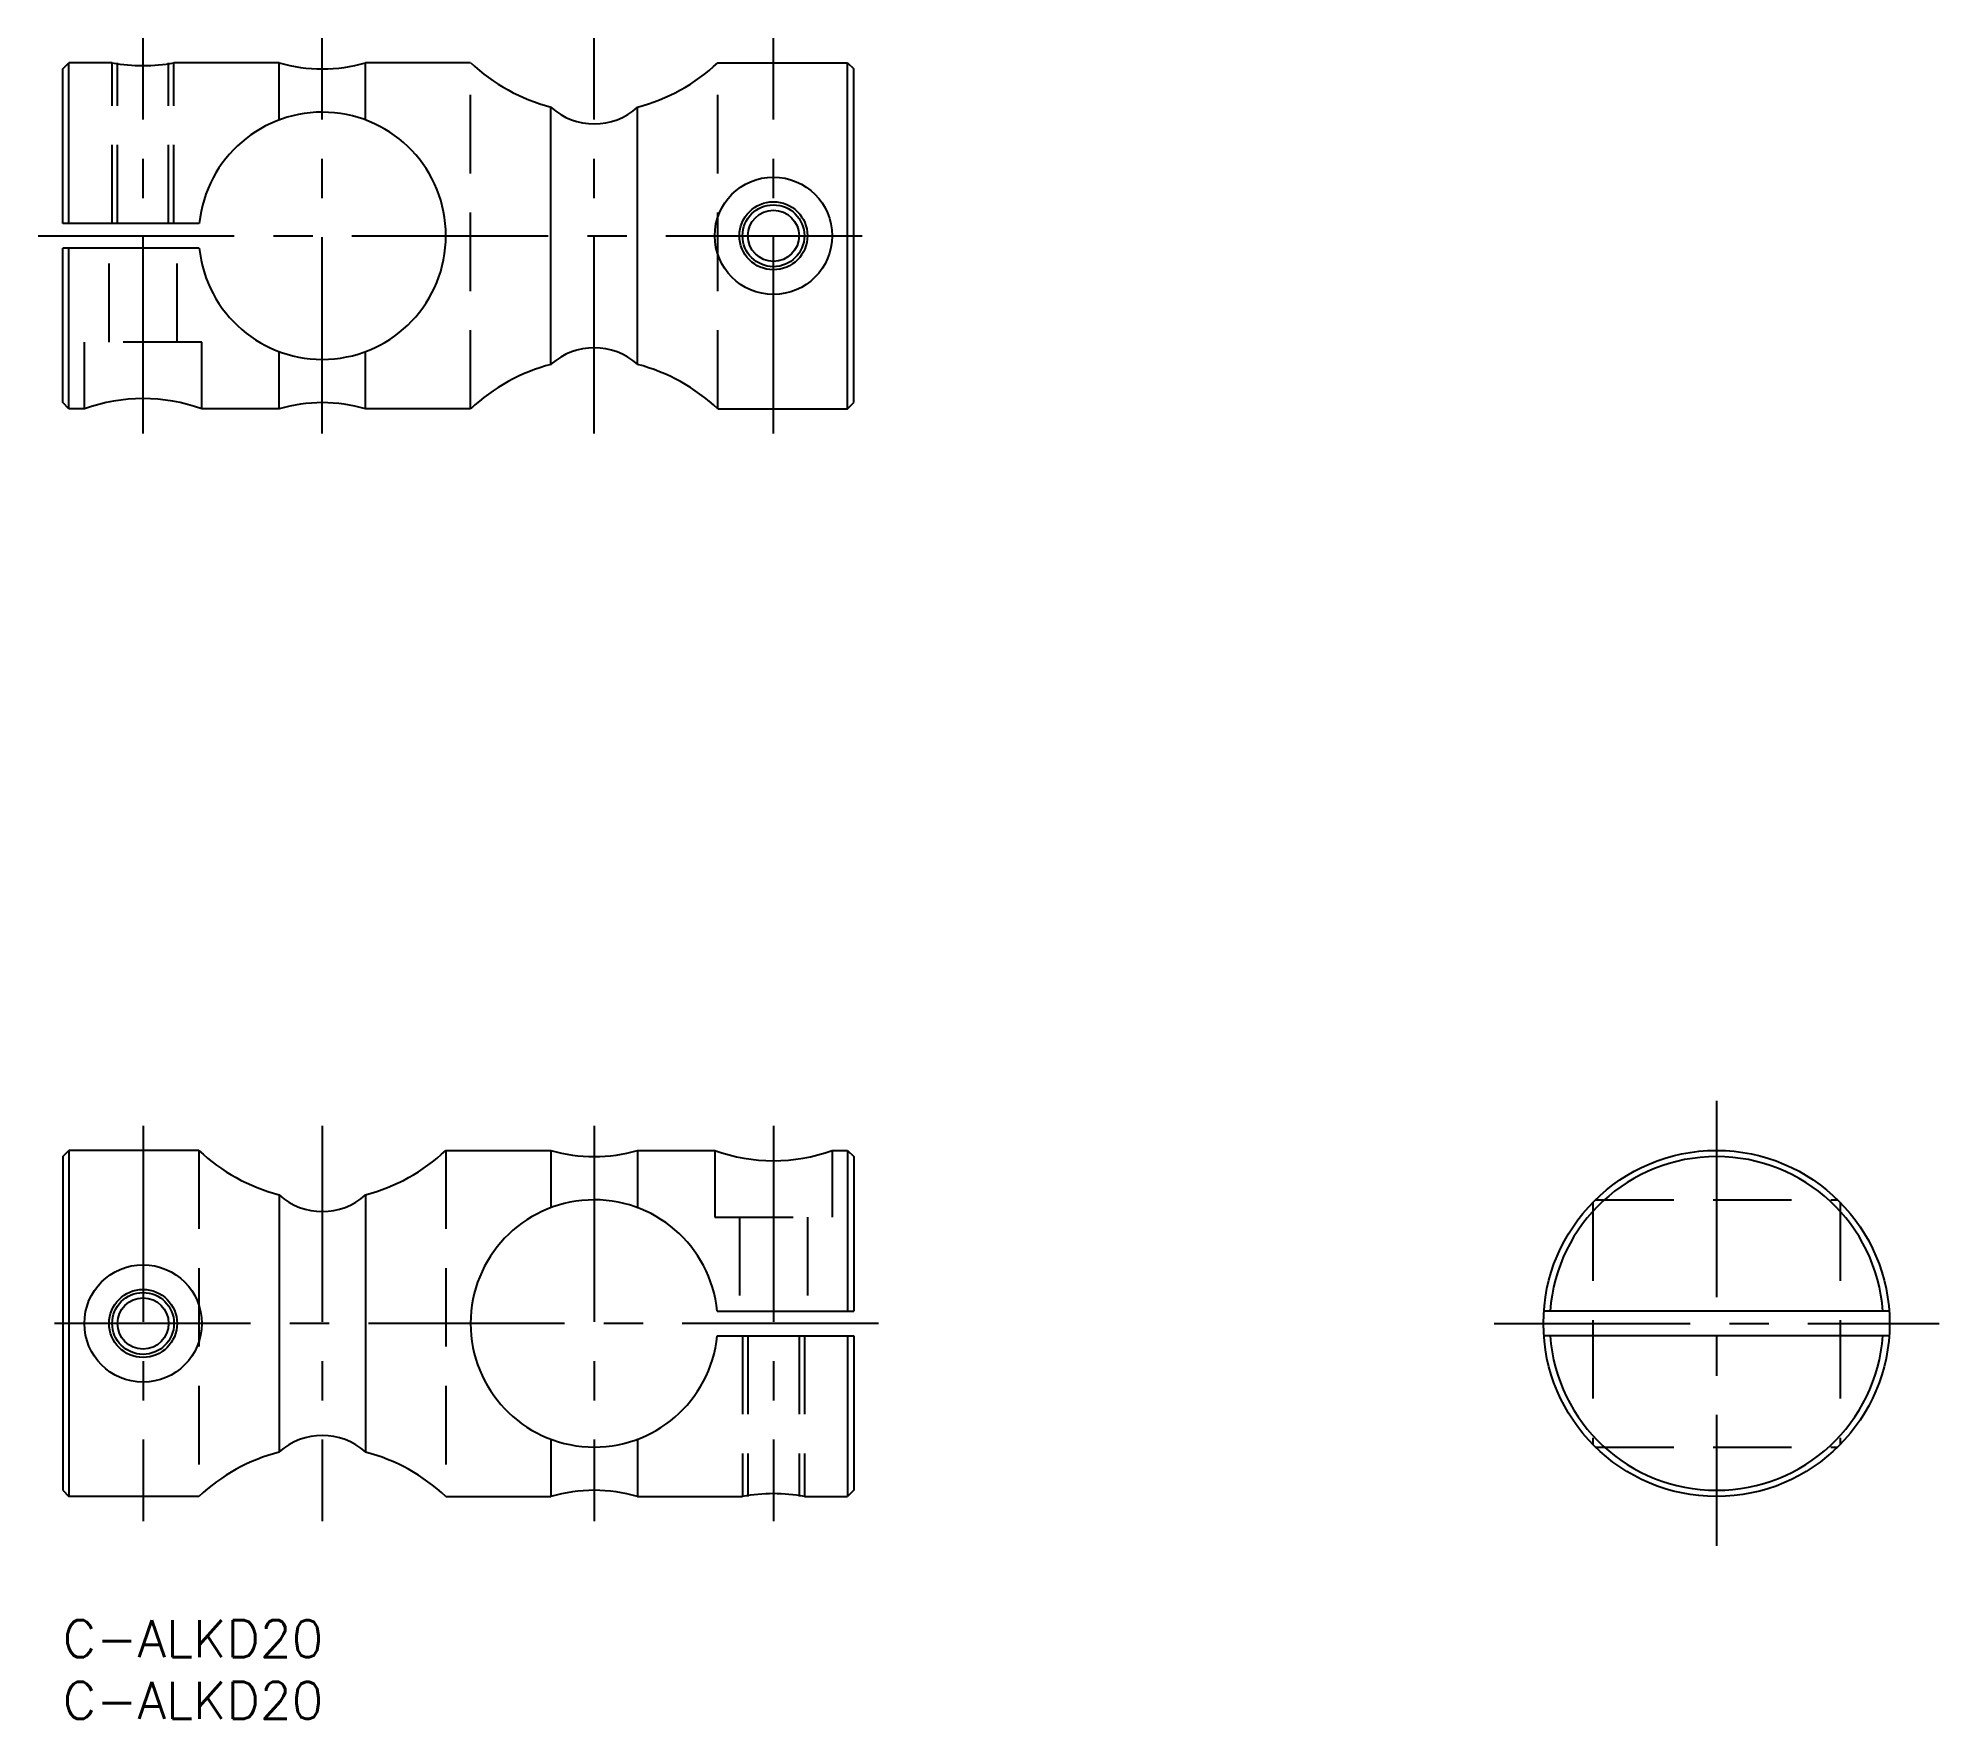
# Model space of a CAD drawing. Extents: x -2 to 152, y -8 to 128.
import ezdxf

# ---------------------------------------------------------------- set-up
doc = ezdxf.new("R2010")
doc.units = 0
doc.header["$LTSCALE"] = 0.5
doc.linetypes.add('CENTER', pattern=[50.8, 31.75, -6.35, 6.35, -6.35])
doc.linetypes.add('DASHED', pattern=[19.05, 12.7, -6.35])
for name, color, linetype in [('MSM_CENTER', 1, 'CENTER'), ('MSM_CONTINUOUS', 7, 'CONTINUOUS'), ('MSM_DASHED', 4, 'DASHED'), ('MSM_NARROW', 5, 'CONTINUOUS'), ('MSM_PART_NUMBER', 7, 'CONTINUOUS')]:
    doc.layers.add(name, color=color, linetype=linetype)
doc.styles.get("Standard").update_dxf_attribs({"font": 'txt.shx', "height": 3, "bigfont": 'bigfont.shx'})

# ---------------------------------------------------------------- blocks, each defined once
blk = doc.blocks.new('*U45')
at = {"layer": 'MSM_PART_NUMBER'}
blk.add_text('C-ALKD20', height=3, dxfattribs=at).set_placement((0, -3))
blk = doc.blocks.new('*U46')
at = {"layer": 'MSM_PART_NUMBER'}
blk.add_text('C-ALKD20', height=3, dxfattribs=at).set_placement((0, -8))

msp = doc.modelspace()

# ---------------------------------------------------------------- linework, layer by layer
at = {"layer": 'MSM_CENTER'}
for p, q in [((6.5, 96), (6.5, 128)), ((21, 96), (21, 128)), ((43, 96), (43, 128)), ((57.5, 96), (57.5, 128)), ((-2, 112), (66, 112)), ((133.8, 42), (133.8, 6)), ((6.5, 40), (6.5, 8)), ((21, 40), (21, 8)), ((43, 40), (43, 8)), ((57.5, 40), (57.5, 8)), ((66, 24), (-2, 24)), ((66, 24), (-2, 24)), ((115.8, 24), (151.8, 24))]:
    msp.add_line(p, q, dxfattribs=at)
at = {"layer": 'MSM_CONTINUOUS'}
for p, q in [((0, 125.5), (0.5, 126)), ((0, 113), (0, 125.5)), ((0.5, 113), (0.5, 126)), ((4, 126), (0.5, 126)), ((17.5, 126), (9, 126)), ((17.5, 121.37), (17.5, 126)), ((33, 126), (24.5, 126)), ((24.5, 121.37), (24.5, 126)), ((53, 126), (63.5, 126)), ((63.5, 98), (63.5, 126)), ((63.5, 126), (64, 125.5)), ((64, 98.5), (64, 125.5)), ((39.5, 101.6), (39.5, 122.4)), ((46.5, 101.6), (46.5, 122.4)), ((11.05, 113), (0, 113)), ((0, 98.5), (0, 111)), ((11.05, 111), (0, 111)), ((0.5, 98), (0.5, 111)), ((17.5, 98), (17.5, 102.63)), ((24.5, 98), (24.5, 102.63)), ((0.5, 98), (0, 98.5)), ((63.5, 98), (64, 98.5)), ((1.75, 98), (0.5, 98)), ((17.5, 98), (11.25, 98)), ((33, 98), (24.5, 98)), ((53, 98), (63.5, 98)), ((0, 37.5), (0.5, 38)), ((0, 37.5), (0, 10.5)), ((0.5, 38), (0.5, 10)), ((11, 38), (0.5, 38)), ((31, 38), (39.5, 38)), ((39.5, 38), (39.5, 33.37)), ((46.5, 38), (52.75, 38)), ((46.5, 38), (46.5, 33.37)), ((62.25, 38), (63.5, 38)), ((63.5, 38), (64, 37.5)), ((63.5, 38), (63.5, 25)), ((64, 37.5), (64, 25)), ((17.5, 34.4), (17.5, 13.6)), ((24.5, 34.4), (24.5, 13.6)), ((52.95, 25), (64, 25)), ((147.76, 25), (119.83, 25)), ((52.95, 23), (64, 23)), ((63.5, 23), (63.5, 10)), ((64, 23), (64, 10.5)), ((147.76, 23), (119.83, 23)), ((39.5, 14.63), (39.5, 10)), ((46.5, 14.63), (46.5, 10)), ((0, 10.5), (0.5, 10)), ((11, 10), (0.5, 10)), ((31, 10), (39.5, 10)), ((46.5, 10), (55, 10)), ((60, 10), (63.5, 10)), ((64, 10.5), (63.5, 10))]:
    msp.add_line(p, q, dxfattribs=at)
for centre, radius in [((57.5, 112), 4.75), ((57.5, 112), 2.75), ((57.5, 112), 2.07), ((133.8, 24), 14), ((6.5, 24), 4.75), ((6.5, 24), 2.75), ((6.5, 24), 2.07)]:
    msp.add_circle(centre, radius, dxfattribs=at)
for centre, radius, start, end in [((6.5, 139.77), 14, 259.7134, 280.2866), ((21, 138), 12.5, 253.7398, 286.2602), ((43.26, 136.87), 14.94, 226.6581, 255.4408), ((42.74, 136.87), 14.94, 284.5592, 313.3419), ((21, 112), 10, 185.7392, 174.2608), ((43, 126.32), 5.26, 228.2395, 311.7605), ((43.26, 87.13), 14.94, 104.5592, 133.3419), ((43, 97.68), 5.26, 48.2395, 131.7605), ((42.74, 87.13), 14.94, 46.6581, 75.4408), ((6.5, 84.83), 14, 70.1666, 109.8334), ((21, 86), 12.5, 73.7398, 106.2602), ((21.26, 48.87), 14.94, 226.6581, 255.4408), ((20.74, 48.87), 14.94, 284.5592, 313.3419), ((43, 50), 12.5, 253.7398, 286.2602), ((57.5, 51.17), 14, 250.1666, 289.8334), ((133.8, 24), 13.5, 4.248, 175.752), ((21, 38.32), 5.26, 228.2395, 311.7605), ((43, 24), 10, 5.7392, 354.2608), ((133.8, 24), 13.5, 184.248, 355.752), ((21, 9.68), 5.26, 48.2395, 131.7605), ((21.26, -0.87), 14.94, 104.5592, 133.3419), ((20.74, -0.87), 14.94, 46.6581, 75.4408), ((43, -2), 12.5, 73.7398, 106.2602), ((57.5, -3.77), 14, 79.7134, 100.2866)]:
    msp.add_arc(centre, radius, start, end, dxfattribs=at)
at = {"layer": 'MSM_DASHED'}
for p, q in [((4, 113), (4, 126)), ((4.43, 113), (4.43, 126)), ((8.57, 113), (8.57, 126)), ((9, 113), (9, 126)), ((33, 98), (33, 126)), ((53, 98), (53, 126)), ((3.75, 103.4), (3.75, 111)), ((9.25, 103.4), (9.25, 111)), ((11.25, 103.4), (1.75, 103.4)), ((1.75, 98), (1.75, 103.4)), ((11.25, 98), (11.25, 103.4)), ((11, 38), (11, 10)), ((31, 38), (31, 10)), ((52.75, 38), (52.75, 32.6)), ((62.25, 38), (62.25, 32.6)), ((124, 34), (143.6, 34)), ((52.75, 32.6), (62.25, 32.6)), ((54.75, 32.6), (54.75, 25)), ((60.25, 32.6), (60.25, 25)), ((123.8, 33.8), (123.8, 14.2)), ((143.8, 33.8), (143.8, 14.2)), ((55, 23), (55, 10)), ((55.43, 23), (55.43, 10)), ((59.57, 23), (59.57, 10)), ((60, 23), (60, 10)), ((124, 14), (143.6, 14))]:
    msp.add_line(p, q, dxfattribs=at)
at = {"layer": 'MSM_NARROW'}
for centre in [(57.5, 112), (6.5, 24)]:
    msp.add_circle(centre, 2.5, dxfattribs=at)

# ---------------------------------------------------------------- block references
at = {"layer": 'MSM_CONTINUOUS'}
for name in ['*U45', '*U46']:
    msp.add_blockref(name, (0, 0), dxfattribs=at)

doc.saveas('drawing.dxf')
